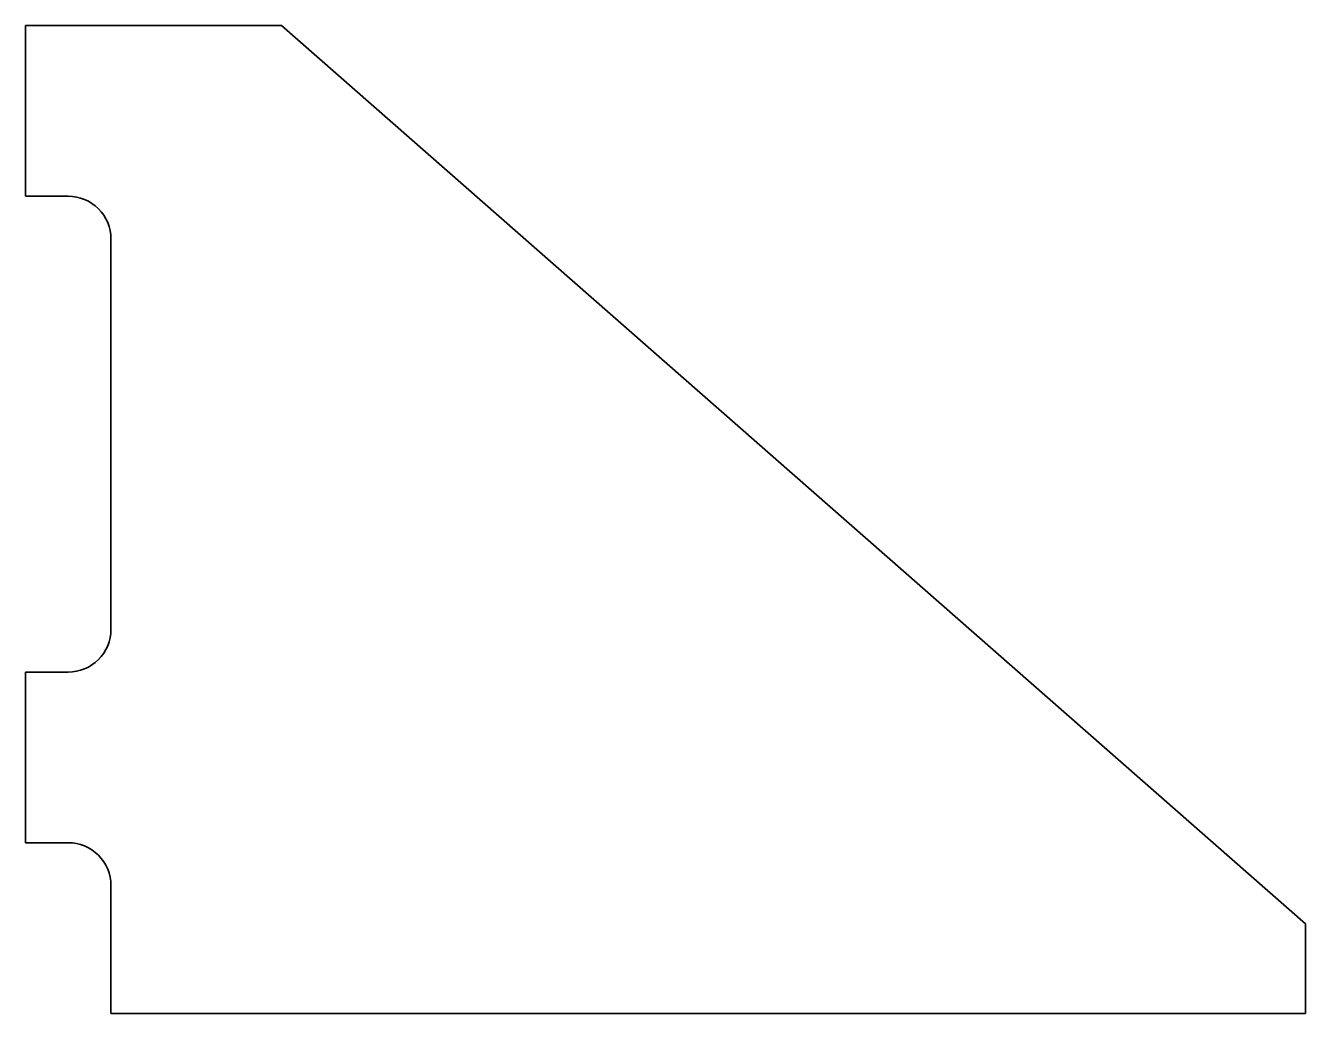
# Model space of a CAD drawing. Extents: x 136.1 to 166.1, y 96.1 to 119.3.
import ezdxf

# ---------------------------------------------------------------- set-up
doc = ezdxf.new("R2010")
doc.units = 0

msp = doc.modelspace()

# ---------------------------------------------------------------- linework, layer by layer
at = {"color": 7, "lineweight": 35, "ltscale": 0.1}
for p, q in [((136.050354, 119.255898), (136.050354, 115.255898)), ((138.050354, 119.255898), (142.050354, 119.255898)), ((136.050354, 104.10363), (136.050354, 100.10363))]:
    msp.add_line(p, q, dxfattribs=at)
at = {"color": 7, "lineweight": 35, "ltscale": 0.05}
msp.add_line((136.050354, 119.255898), (138.050354, 119.255898), dxfattribs=at)
at = {"color": 7, "lineweight": 35}
for p, q in [((142.050354, 119.255898), (166.050354, 98.204651)), ((166.050354, 96.10363), (138.050354, 96.10363))]:
    msp.add_line(p, q, dxfattribs=at)
at = {"color": 7, "lineweight": 35, "ltscale": 0.025}
for p, q in [((137.050354, 115.255898), (136.050354, 115.255898)), ((136.050354, 104.10363), (137.050354, 104.10363)), ((137.050354, 100.10363), (136.050354, 100.10363))]:
    msp.add_line(p, q, dxfattribs=at)
at = {"color": 7, "lineweight": 35, "ltscale": 0.228807}
msp.add_line((138.050354, 105.10363), (138.050354, 114.255898), dxfattribs=at)
at = {"color": 7, "lineweight": 35, "ltscale": 0.075}
msp.add_line((138.050354, 96.10363), (138.050354, 99.10363), dxfattribs=at)
at = {"color": 7, "lineweight": 35, "ltscale": 0.052526}
msp.add_line((166.050354, 98.204651), (166.050354, 96.10363), dxfattribs=at)
at = {"color": 7, "lineweight": 35}
for centre, start, end in [((137.050354, 114.255898), 360, 90.000003), ((137.050354, 105.10363), 269.999997, 0), ((137.050354, 99.10363), 0, 90.000003)]:
    msp.add_arc(centre, 1, start, end, dxfattribs=at)

doc.saveas('drawing.dxf')
